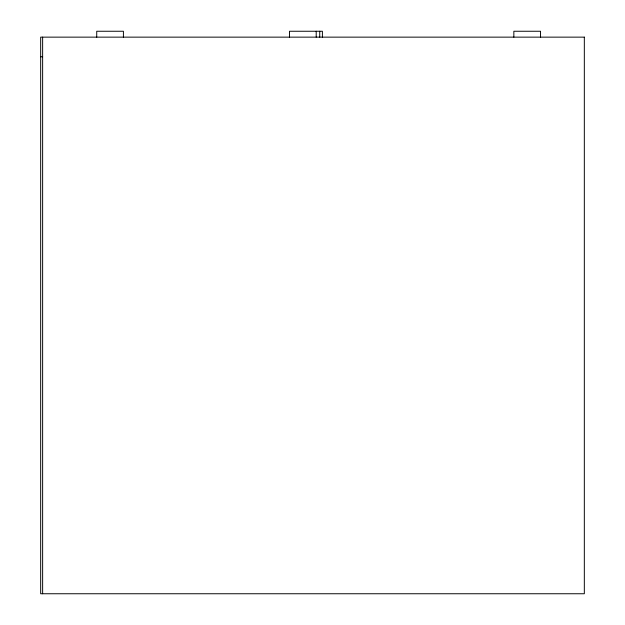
<?xml version="1.0" encoding="UTF-8"?>
<svg xmlns="http://www.w3.org/2000/svg" width="625" height="625" viewBox="0 0 625 625"><rect width="100%" height="100%" fill="white"/><g stroke="black" fill="none" stroke-linecap="round" stroke-linejoin="round"><path stroke-width="0.94" d="M40.672 56.766L42.633 56.766M540.539 37.141L540.539 31.25L513.844 31.25L513.844 37.141M322.398 37.141L322.398 31.25L289.508 31.25L289.508 37.141M319.734 31.25L319.734 37.141M316.203 31.25L316.203 37.141M123.414 37.141L123.414 31.25L96.727 31.25L96.727 37.141M42.633 37.141L42.633 593.75M584.328 37.141L40.672 37.141L40.672 593.75L584.328 593.75L584.328 37.141"/></g></svg>
